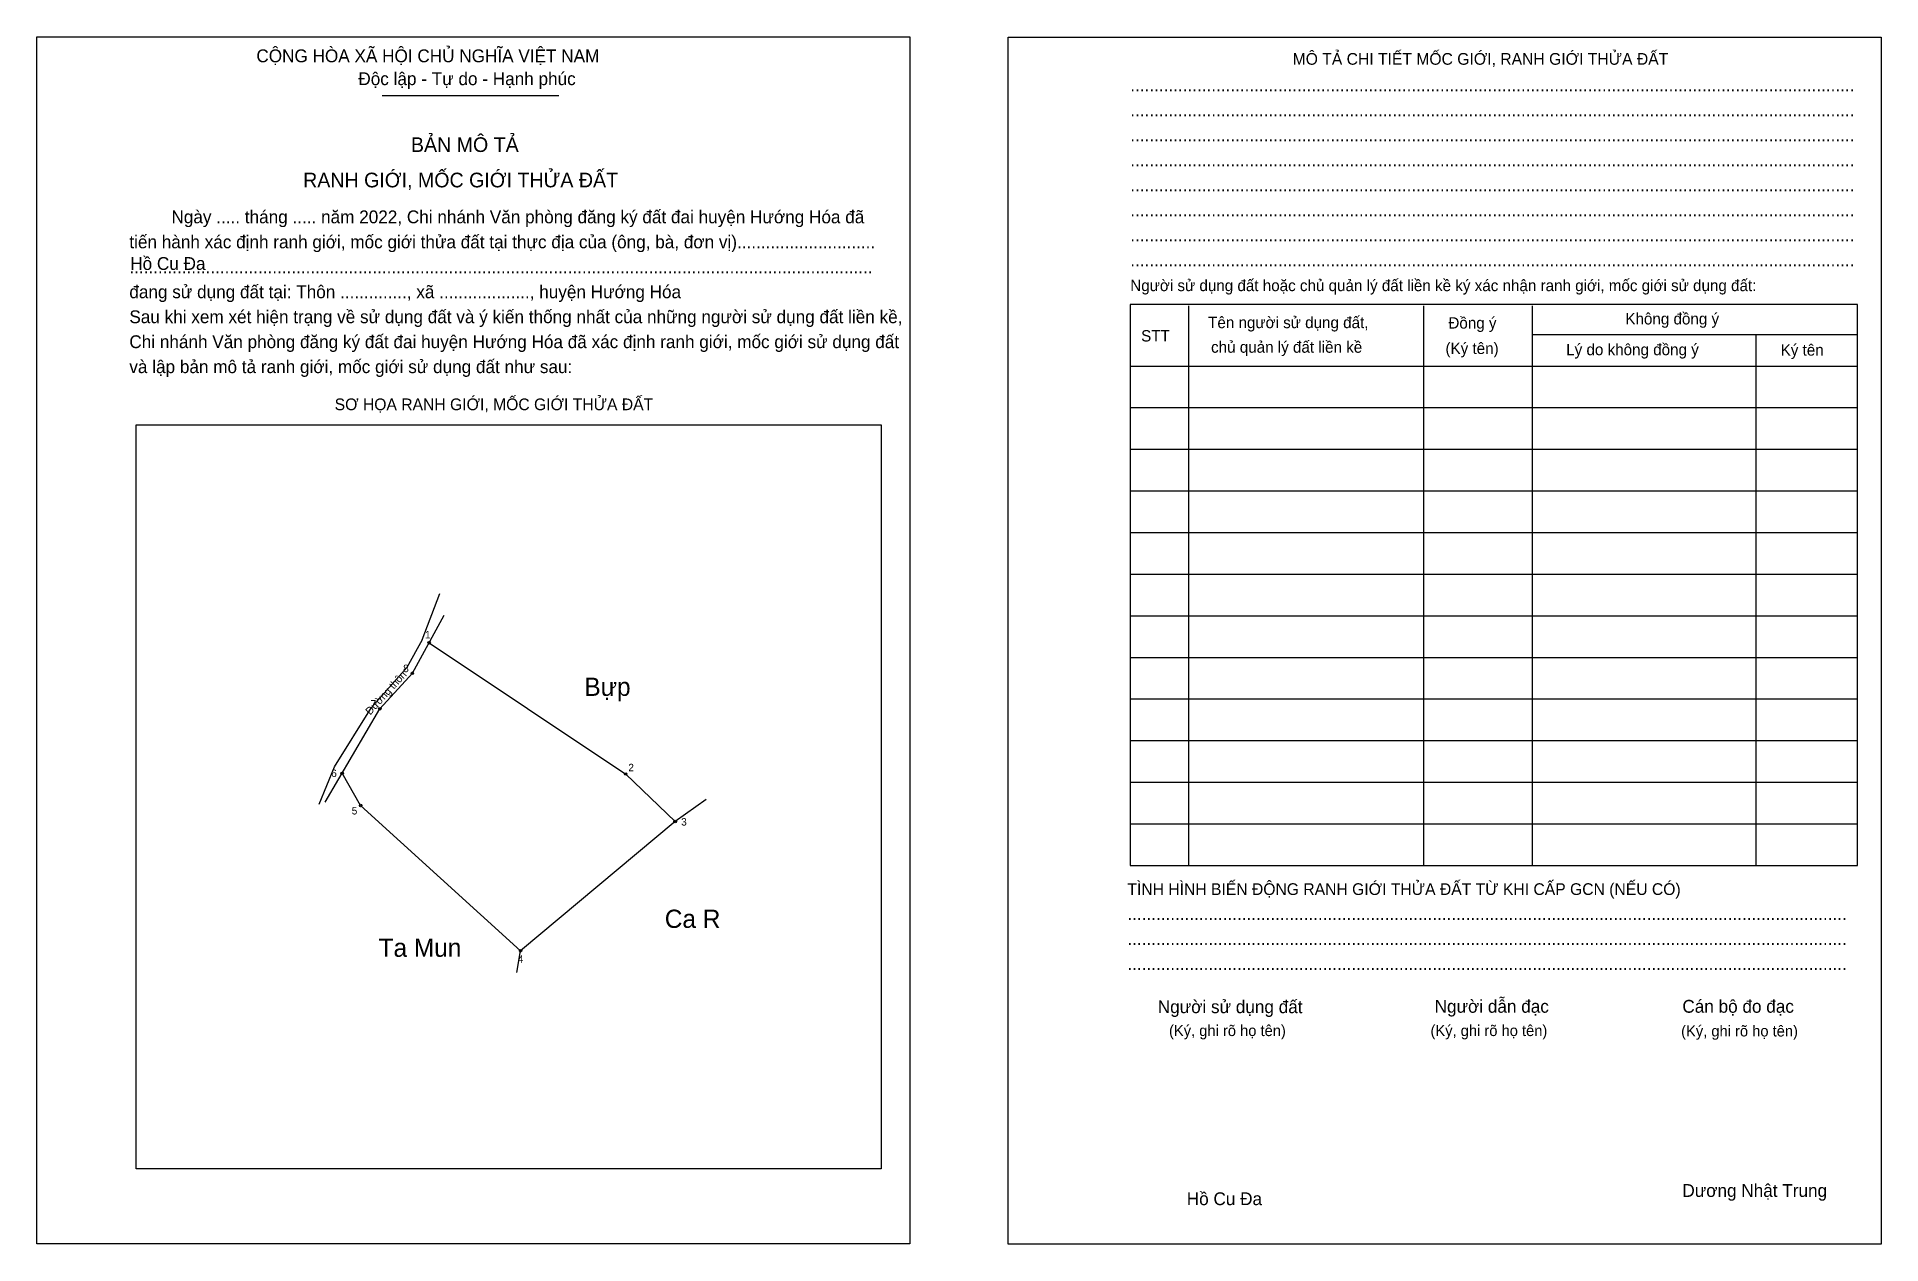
# Model space of a CAD drawing. Extents: x 548903 to 549388, y 1835653 to 1835971.
import ezdxf

# ---------------------------------------------------------------- set-up
doc = ezdxf.new("R2010")
doc.units = 0
for name, color, linetype in [('Level 1', 7, 'Continuous'), ('Level 10', 7, 'Continuous'), ('Level 11', 7, 'Continuous'), ('Level 12', 7, 'Continuous'), ('Level 2', 7, 'Continuous'), ('Level 25', 7, 'Continuous'), ('Level 55', 7, 'Continuous'), ('Level 6', 7, 'Continuous'), ('Level 9', 7, 'Continuous')]:
    doc.layers.add(name, color=color, linetype=linetype)

msp = doc.modelspace()

# ---------------------------------------------------------------- linework, layer by layer
at = {"layer": 'Level 1'}
for p, q in [((548903.09, 1835970.85), (548903.09, 1835970.85)), ((549158.58, 1835970.74), (549158.58, 1835970.74)), ((548993.95, 1835955.41), (549040.39, 1835955.41)), ((549206.04, 1835900.1), (549206.04, 1835752.79)), ((549267.82, 1835900.1), (549267.82, 1835752.79)), ((549296.4, 1835900.1), (549296.4, 1835752.79)), ((549296.4, 1835892.54), (549382.05, 1835892.54)), ((549355.22, 1835892.54), (549355.22, 1835752.79)), ((549190.71, 1835884.22), (549382.05, 1835884.22)), ((549190.71, 1835873.27), (549382.05, 1835873.27)), ((548929.17, 1835868.78), (548929.17, 1835868.78)), ((549190.71, 1835862.31), (549382.05, 1835862.31)), ((549190.71, 1835851.36), (549382.05, 1835851.36)), ((549190.71, 1835840.41), (549382.05, 1835840.41)), ((549190.71, 1835829.46), (549382.05, 1835829.46)), ((549190.71, 1835818.5), (549382.05, 1835818.5)), ((549190.71, 1835807.55), (549382.05, 1835807.55)), ((549190.71, 1835796.6), (549382.05, 1835796.6)), ((549190.71, 1835785.65), (549382.05, 1835785.65)), ((549190.71, 1835774.69), (549382.05, 1835774.69)), ((549190.71, 1835763.74), (549382.05, 1835763.74)), ((549125.21, 1835672.94), (549125.21, 1835672.94)), ((549132.73, 1835653.23), (549132.73, 1835653.23)), ((549388.22, 1835653.12), (549388.22, 1835653.12))]:
    msp.add_line(p, q, dxfattribs=at)
for points in [[(549382.05, 1835900.43), (549190.71, 1835900.43), (549190.71, 1835752.79), (549382.05, 1835752.79)], [(548929.17, 1835868.78), (549125.21, 1835868.78), (549125.21, 1835672.94), (548929.17, 1835672.94)]]:
    msp.add_lwpolyline(points, close=True, dxfattribs=at)
at = {"layer": 'Level 10'}
for p, q in [((549004.42, 1835812.18), (549009.12, 1835824.37)), ((549001.87, 1835803.37), (549010.26, 1835818.69)), ((549004.42, 1835812.18), (549000.43, 1835804.89)), ((549006.26, 1835811.39), (549057.97, 1835776.85)), ((548991.14, 1835794.31), (549000.43, 1835804.89)), ((548993.31, 1835794.02), (549001.87, 1835803.37)), ((548978.93, 1835769.42), (548993.31, 1835794.02)), ((548981.38, 1835778.73), (548991.14, 1835794.31)), ((548977.3, 1835768.92), (548981.38, 1835778.73)), ((548988.25, 1835768.56), (548983.38, 1835777.03)), ((549057.97, 1835776.85), (549071, 1835764.34)), ((549079.17, 1835770.16), (549071, 1835764.34)), ((549030.32, 1835730.33), (548988.25, 1835768.56)), ((549071, 1835764.34), (549030.32, 1835730.33)), ((549029.38, 1835724.58), (549030.32, 1835730.33))]:
    msp.add_line(p, q, dxfattribs=at)
at = {"layer": 'Level 11'}
for centre in [(549006.26, 1835811.39), (549001.87, 1835803.37), (548993.31, 1835794.02), (548983.38, 1835777.03), (549057.97, 1835776.85), (548988.25, 1835768.56), (549071, 1835764.34), (549071, 1835764.34), (549030.32, 1835730.33)]:
    msp.add_circle(centre, 0.329, dxfattribs=at)
at = {"layer": 'Level 2'}
for points in [[(548903.09, 1835970.85), (549132.73, 1835970.85), (549132.73, 1835653.23), (548903.09, 1835653.23)], [(549158.58, 1835970.74), (549388.22, 1835970.74), (549388.22, 1835653.12), (549158.58, 1835653.12)]]:
    msp.add_lwpolyline(points, close=True, dxfattribs=at)
at = {"layer": 'Level 25'}
msp.add_line((548988.25, 1835768.56), (549030.32, 1835730.33), dxfattribs=at)

# ---------------------------------------------------------------- texts
at = {"layer": 'Level 1'}
for s, height, p in [('CỘNG HÒA XÃ HỘI CHỦ NGHĨA VIỆT NAM', 3.3732, (548960.82, 1835964.17)), ('MÔ TẢ CHI TIẾT MỐC GIỚI, RANH GIỚI THỬA ĐẤT', 3.084, (549233.42, 1835963.51)), ('Độc lập - Tự do - Hạnh phúc', 3.3732, (548987.65, 1835958.15)), ('........................................................................................................................................................', 3.37318, (549190.71, 1835956.5)), ('........................................................................................................................................................', 3.37318, (549190.71, 1835949.93)), ('BẢN MÔ TẢ', 3.855, (549001.48, 1835940.56)), ('........................................................................................................................................................', 3.37318, (549190.71, 1835943.36)), ('RANH GIỚI, MỐC GIỚI THỬA ĐẤT', 3.8555, (548973.12, 1835931.25)), ('........................................................................................................................................................', 3.37318, (549190.71, 1835936.79)), ('........................................................................................................................................................', 3.37318, (549190.71, 1835930.22)), ('Ngày ..... tháng ..... năm 2022, Chi nhánh Văn phòng đăng ký đất đai huyện Hướng Hóa đã', 3.3732, (548938.48, 1835921.79)), ('........................................................................................................................................................', 3.37318, (549190.71, 1835923.65)), ('tiến hành xác định ranh giới, mốc giới thửa đất tại thực địa của (ông, bà, đơn vị).............................', 3.37318, (548927.41, 1835915.21)), ('........................................................................................................................................................', 3.37318, (549190.71, 1835917.08)), ('........................................................................................................................................................', 3.37318, (549190.71, 1835910.5)), ('đang sử dụng đất tại: Thôn .............., xã ..................., huyện Hướng Hóa', 3.3732, (548927.41, 1835902.07)), ('............................................................................................................................................................', 3.37318, (548927.41, 1835908.64)), ('Người sử dụng đất hoặc chủ quản lý đất liền kề ký xác nhận ranh giới, mốc giới sử dụng đất:', 2.988, (549190.71, 1835903.93)), ('Sau khi xem xét hiện trạng về sử dụng đất và ý kiến thống nhất của những người sử dụng đất liền kề,', 3.3732, (548927.41, 1835895.5)), ('Tên người sử dụng đất,', 2.988, (549211.19, 1835894.19)), ('Đồng ý', 2.988, (549274.39, 1835894.08)), ('Không đồng ý', 2.988, (549320.94, 1835895.17)), ('Chi nhánh Văn phòng đăng ký đất đai huyện Hướng Hóa đã xác định ranh giới, mốc giới sử dụng đất', 3.3732, (548927.41, 1835888.93)), ('STT', 2.988, (549193.56, 1835890.68)), ('chủ quản lý đất liền kề', 2.988, (549211.96, 1835887.72)), ('(Ký tên)', 2.988, (549273.62, 1835887.39)), ('Lý do không đồng ý', 2.988, (549305.38, 1835887.07)), ('Ký tên', 2.988, (549361.79, 1835886.96)), ('và lập bản mô tả ranh giới, mốc giới sử dụng đất như sau:', 3.3732, (548927.41, 1835882.36)), ('SƠ HỌA RANH GIỚI, MỐC GIỚI THỬA ĐẤT', 3.084, (548981.42, 1835872.6)), ('TÌNH HÌNH BIẾN ĐỘNG RANH GIỚI THỬA ĐẤT TỪ KHI CẤP GCN (NẾU CÓ)', 3.084, (549189.95, 1835745.01)), ('.......................................................................................................................................................', 3.37318, (549189.95, 1835738.44)), ('.......................................................................................................................................................', 3.37318, (549189.95, 1835731.87)), ('.......................................................................................................................................................', 3.37318, (549189.95, 1835725.3)), ('Người sử dụng đất', 3.3732, (549197.94, 1835713.91)), ('Người dẫn đạc', 3.3732, (549270.77, 1835714.02)), ('Cán bộ đo đạc', 3.3732, (549335.94, 1835714.02)), ('(Ký, ghi rõ họ tên)', 2.8915, (549200.9, 1835707.88)), ('(Ký, ghi rõ họ tên)', 2.8915, (549269.68, 1835707.88)), ('(Ký, ghi rõ họ tên)', 2.8915, (549335.61, 1835707.77)), ('Dương Nhật Trung', 3.3732, (549335.94, 1835665.55))]:
    msp.add_text(s, height=height, dxfattribs=at).set_placement(p)
at = {"layer": 'Level 10'}
msp.add_text('Đường thôn', height=2, rotation=47.5256, dxfattribs=at).set_placement((548990.78, 1835792.24))
at = {"layer": 'Level 12'}
for s, p in [('Bựp', (549047.11, 1835797.41)), ('Ca R', (549068.26, 1835736.35)), ('Ta Mun', (548992.98, 1835728.74))]:
    msp.add_text(s, height=4.8, dxfattribs=at).set_placement(p)
at = {"layer": 'Level 55'}
for s, p in [('1', (549006.2, 1835811.39)), ('8', (549001.8, 1835803.37)), ('7', (548993.24, 1835794.02)), ('6', (548983.31, 1835777.03)), ('2', (549057.9, 1835776.85)), ('5', (548988.18, 1835768.56)), ('3', (549070.93, 1835764.34)), ('4', (549030.24, 1835730.33))]:
    msp.add_text(s, height=0.219, dxfattribs=at).set_placement(p)
at = {"layer": 'Level 6'}
for p in [(548927.64, 1835909.52), (549205.57, 1835663.38)]:
    msp.add_text('Hồ Cu Đa', height=3.373, dxfattribs=at).set_placement(p)
at = {"layer": 'Level 9'}
for s, p in [('1', (549005.19, 1835812.53)), ('8', (548999.44, 1835803.66)), ('7', (548990.88, 1835794.33)), ('2', (549058.67, 1835777.57)), ('6', (548980.52, 1835776.05)), ('5', (548985.91, 1835766.2)), ('3', (549072.58, 1835763.28)), ('4', (549029.6, 1835727.15))]:
    msp.add_text(s, height=1.97, dxfattribs=at).set_placement(p)

doc.saveas('drawing.dxf')
